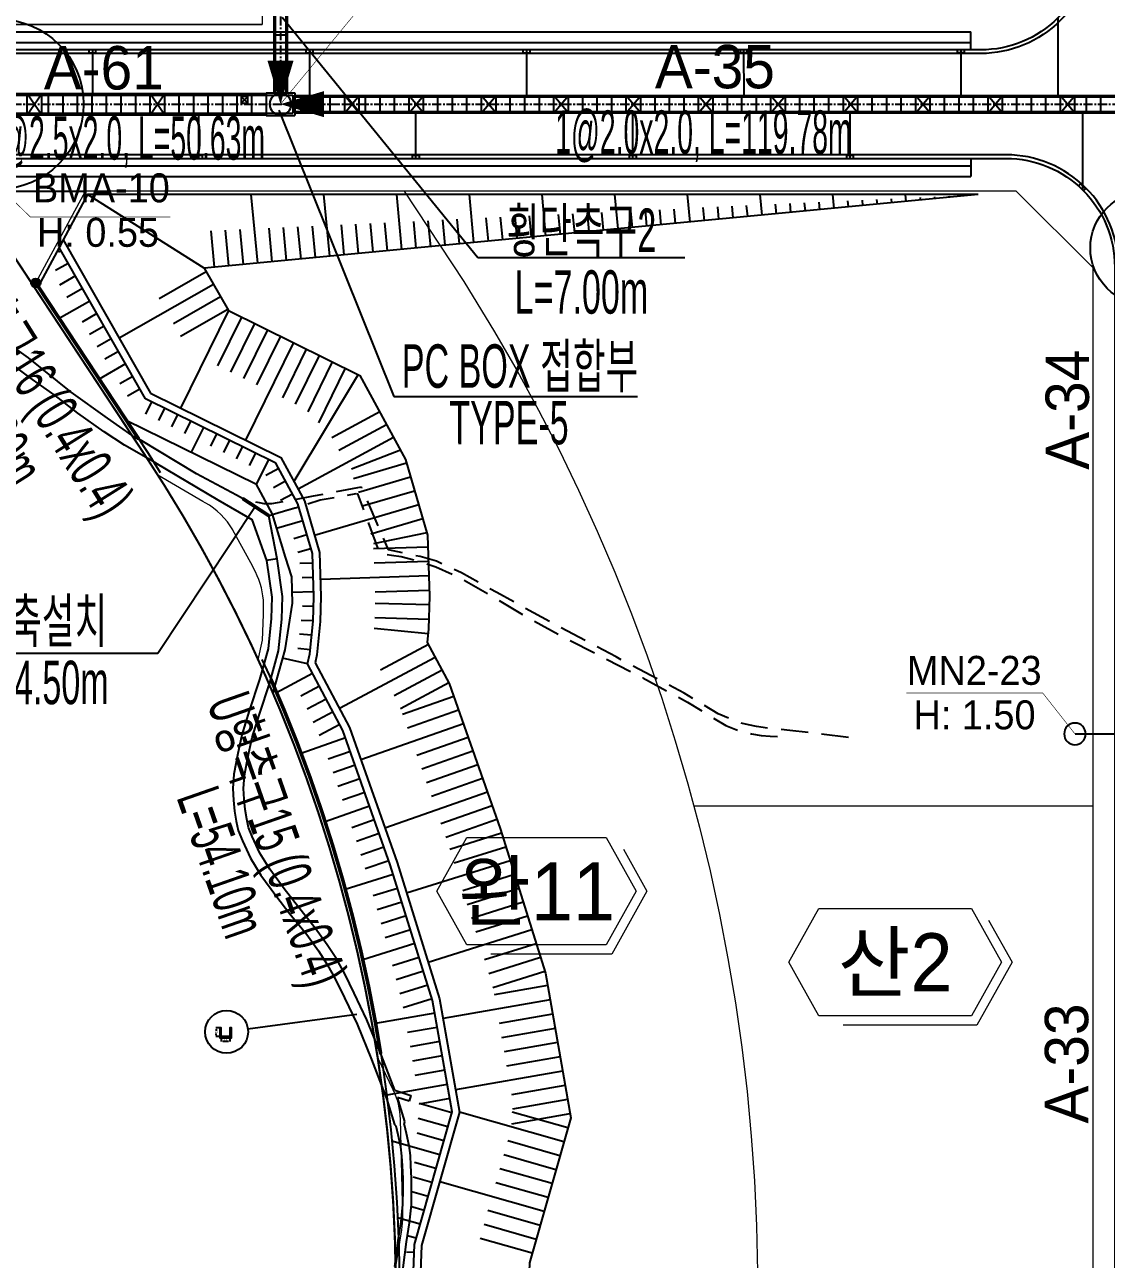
# Model space of a CAD drawing. Extents: x 230860 to 235519, y 342878 to 344985.
# Drawn here: x 232099.3 to 232248.7, y 343935.8 to 344106.3 of the extents above; entities that cross this region are included whole.
import ezdxf
from ezdxf.enums import TextEntityAlignment as Align

# ---------------------------------------------------------------- set-up
doc = ezdxf.new("R2010")
doc.units = 0
doc.header["$PDMODE"] = 35
for name, pattern in [('CENTER', [2, 1.25, -0.25, 0.25, -0.25]), ('HIDDEN', [9.525, 6.35, -3.175]), ('HIDDEN2', [0.1875, 0.125, -0.0625]), ('PHANTOM2', [1.25, 0.625, -0.125, 0.125, -0.125, 0.125, -0.125])]:
    doc.linetypes.add(name, pattern=pattern)
for name, color, linetype in [('##L형측구', 8, 'Continuous'), ('##보도', 3, 'Continuous'), ('##식수대', 104, 'Continuous'), ('##자전거', 11, 'Continuous'), ('#00_구역계_금회 변경(210413)', 1, 'Continuous'), ('AZ0803-콘크리트구조물', 7, 'Continuous'), ('BA001', 5, 'Continuous'), ('CE-SLOP-FILL', 9, 'Continuous'), ('MN info M1', 2, 'Continuous'), ('PCBOX', 150, 'Continuous'), ('PCBOX접합부 현장타설', 7, 'Continuous'), ('storm_2호 우수받이', 1, 'Continuous'), ('storm_arrow', 7, 'Continuous'), ('storm_MH', 2, 'Continuous'), ('storm_pipe text', 1, 'Continuous'), ('storm_U형측구', 130, 'Continuous'), ('storm_면벽', 7, 'Continuous'), ('storm_외부수로', 7, 'Continuous'), ('도로시종점', 1, 'Continuous'), ('맨홀(지구)', 2, 'Continuous'), ('맨홀지시선', 7, 'Continuous'), ('블록맨홀', 1, 'Continuous')]:
    doc.layers.add(name, color=color, linetype=linetype)
for name, color, linetype, lineweight in [('00_도로_계획선', 7, 'Continuous', 0), ('0_획지경계선', 8, 'Continuous', 5), ('storm_pipe', 160, 'Continuous', 30), ('블럭명', 7, 'Continuous', 0)]:
    doc.layers.add(name, color=color, linetype=linetype, lineweight=lineweight)
doc.styles.get("Standard").update_dxf_attribs({"font": 'Dotum.TTF'})
doc.styles.add('돋움체', font='DotumChe.TTF')
doc.styles.add('스타일1', font='H2HDRM.TTF')
doc.linetypes.add('XUC', pattern='A,0.4,-0.15,["U <",돋움체,S=0.1,R=0,X=-0.1,Y=-0.05],-0.05', length=0.6)
doc.dimstyles.new('치수1', dxfattribs={"dimtxt": 0.2, "dimasz": 0.2, "dimexe": 0.05, "dimexo": 0.01, "dimgap": 0.1, "dimtad": 1, "dimtih": 1, "dimtoh": 1, "dimdsep": 46, "dimtxsty": 'Standard', "dimcen": 0, "dimclrd": 3, "dimclre": 3, "dimadec": 0, "dimazin": 0, "dimtfac": 1, "dimtmove": 0, "dimatfit": 3, "dimfxl": 1, "dimarcsym": 0})

# ---------------------------------------------------------------- blocks, each defined once
blk = doc.blocks.new('*D7')
at = {"layer": 'Defpoints', "color": 0, "transparency": 16777216}
for p in [(232126.25, 343967.75), (232125.75, 343966.55), (232126.25, 343966.55)]:
    blk.add_point(p, dxfattribs=at)
at = {"layer": 'storm_외부수로', "color": 3, "lineweight": -2, "transparency": 16777216}
for p, q in [((232126.24, 343967.75), (232125.7, 343967.75)), ((232125.75, 343967.55), (232125.75, 343967.35)), ((232125.75, 343966.75), (232125.75, 343966.95)), ((232126.24, 343966.55), (232125.7, 343966.55))]:
    blk.add_line(p, q, dxfattribs=at)
at = {"layer": 'storm_외부수로', "color": 3, "transparency": 16777216}
for points in [[(232125.72, 343967.55), (232125.78, 343967.55), (232125.75, 343967.75)], [(232125.72, 343966.75), (232125.78, 343966.75), (232125.75, 343966.55)]]:
    blk.add_solid(points, dxfattribs=at)
at = {"layer": 'storm_외부수로', "color": 0, "transparency": 16777216, "insert": (232125.75, 343967.15), "char_height": 0.2, "attachment_point": 5}
blk.add_mtext('1.2', dxfattribs=at)
blk = doc.blocks.new('*D8')
at = {"layer": 'Defpoints', "color": 0, "transparency": 16777216}
for p in [(232126.45, 343966.35), (232127.65, 343966.35), (232127.65, 343965.9)]:
    blk.add_point(p, dxfattribs=at)
at = {"layer": 'storm_외부수로', "color": 3, "lineweight": -2, "transparency": 16777216}
for p, q in [((232126.45, 343966.34), (232126.45, 343965.85)), ((232126.65, 343965.9), (232127.45, 343965.9)), ((232127.65, 343966.34), (232127.65, 343965.85))]:
    blk.add_line(p, q, dxfattribs=at)
at = {"layer": 'storm_외부수로', "color": 3, "transparency": 16777216}
for points in [[(232126.65, 343965.93), (232126.65, 343965.87), (232126.45, 343965.9)], [(232127.45, 343965.93), (232127.45, 343965.87), (232127.65, 343965.9)]]:
    blk.add_solid(points, dxfattribs=at)
at = {"layer": 'storm_외부수로', "color": 0, "transparency": 16777216, "insert": (232127.05, 343966.1), "char_height": 0.2, "attachment_point": 5}
blk.add_mtext('1.2', dxfattribs=at)
blk = doc.blocks.new('1')
at = {"layer": 'storm_MH', "flags": 128}
blk.add_lwpolyline([(-0.75, 0, 1), (0.75, 0, 1)], format="xyb", close=True, dxfattribs=at)
blk = doc.blocks.new('A$C5C727840')
at = {"layer": '맨홀(지구)', "linetype": 'Continuous'}
blk.add_lwpolyline([(0, 0.9), (0, 0), (0.9, 0), (0.9, 0.9)], close=True, dxfattribs=at)
for points in [[(0.9, 0), (0, 0.9)], [(0, 0), (0.9, 0.9)]]:
    blk.add_lwpolyline(points, dxfattribs=at)

msp = doc.modelspace()

# ---------------------------------------------------------------- hatches: boundary and pattern name
at = {"layer": 'storm_U형측구', "linetype": 'XUC', "ltscale": 22}
h = msp.add_hatch(color=256, dxfattribs=at)
edge = h.paths.add_edge_path()
edge.add_arc((232100.826, 344070.634), 0.644, 0, 360)

# ---------------------------------------------------------------- linework, layer by layer
at = {"layer": '##L형측구'}
for points in [[(232147.092, 343622.897), (232237.911, 343622.897, 0.4142136), (232250.411, 343635.397), (232250.411, 344072.841, 0.4142136), (232234.911, 344088.341), (232067.598, 344088.341), (232036.911, 344134.898)], [(232246.911, 344117.841, -0.4142136), (232231.411, 344102.341), (232094.558, 344102.341, -0.2521595), (232069.092, 344116.056)]]:
    msp.add_lwpolyline(points, format="xyb", dxfattribs=at)
msp.add_lwpolyline([(232234.911, 344088.341), (232067.598, 344088.341), (232036.911, 344134.898)], dxfattribs=at)
at = {"layer": '##보도', "color": 8}
for points in [[(232249.911, 344268.345), (232249.911, 344237.845, -0.4142136), (232237.911, 344225.845), (232133.128, 344225.845), (232133.128, 344139.445), (232234.411, 344139.445, -0.4142136), (232246.411, 344127.445), (232246.411, 344117.841, -0.4142136), (232231.411, 344102.841), (232094.558, 344102.841)], [(232067.328, 344087.841), (232234.911, 344087.841, -0.4142136), (232249.911, 344072.841), (232249.911, 343635.397)]]:
    msp.add_lwpolyline(points, format="xyb", dxfattribs=at)
for points in [[(232230.03, 344102.841), (232230.03, 344105.341)], [(232230.018, 344087.841), (232230.018, 344085.341)], [(232067.899, 344083.341), (232107.67, 344083.341)]]:
    msp.add_lwpolyline(points, dxfattribs=at)
at = {"layer": '##식수대'}
for points in [[(232094.558, 344103.841), (232230.03, 344103.841)], [(232094.558, 344086.841), (232230.018, 344086.841)]]:
    msp.add_lwpolyline(points, dxfattribs=at)
at = {"layer": '##자전거'}
for points in [[(232094.558, 344105.341), (232230.03, 344105.341)], [(232094.558, 344085.341), (232230.018, 344085.341)]]:
    msp.add_lwpolyline(points, dxfattribs=at)
at = {"layer": '#00_구역계_금회 변경(210413)', "linetype": 'PHANTOM2', "ltscale": 20, "const_width": 0.3, "flags": 128}
msp.add_lwpolyline([(232023.898, 344289.364), (232030.531, 344289.026), (232043.601, 344288.138), (232080.14, 344285.346), (232097.92, 344284.293), (232117.754, 344282.993), (232125.614, 344282.399), (232137.55, 344281.631), (232157.734, 344280.228), (232177.728, 344278.951), (232198.023, 344277.905), (232218.42, 344278.857), (232233.264, 344282.106), (232245.282, 344286.376), (232249.795, 344288.107), (232254.246, 344289.994), (232258.628, 344292.034), (232262.937, 344294.225), (232267.168, 344296.565), (232271.314, 344299.05), (232275.372, 344301.678), (232279.336, 344304.445), (232283.201, 344307.347), (232286.964, 344310.383), (232290.618, 344313.547), (232294.161, 344316.836), (232297.587, 344320.246), (232313.67, 344336.818), (232316.517, 344339.652), (232319.461, 344342.385), (232322.497, 344345.015), (232325.623, 344347.537), (232328.835, 344349.95), (232332.128, 344352.249), (232335.499, 344354.434), (232338.943, 344356.5), (232342.458, 344358.445), (232346.037, 344360.267), (232349.678, 344361.964), (232353.376, 344363.533), (232357.125, 344364.974), (232360.922, 344366.284), (232364.763, 344367.461), (232368.642, 344368.504), (232372.554, 344369.412), (232376.496, 344370.184), (232380.463, 344370.818), (232384.449, 344371.315), (232452.997, 344378.651), (232454.948, 344378.828), (232456.904, 344378.941), (232458.862, 344378.99), (232460.821, 344378.975), (232462.779, 344378.896), (232464.733, 344378.753), (232466.681, 344378.546), (232468.621, 344378.276), (232470.552, 344377.943), (232479.652, 344375.902), (232481.041, 344375.59), (232483.596, 344374.968), (232486.45, 344374.273), (232495.009, 344372.461), (232499.081, 344371.599), (232538.644, 344362.748), (232557.298, 344357.07), (232563.106, 344355.345), (232564.403, 344354.983), (232565.712, 344354.665), (232567.03, 344354.392), (232568.357, 344354.162), (232569.691, 344353.978), (232571.031, 344353.839), (232572.374, 344353.745), (232573.72, 344353.696), (232575.067, 344353.693), (232576.413, 344353.734), (232577.757, 344353.822), (232579.097, 344353.954), (232580.432, 344354.131), (232598.835, 344356.893), (232598.835, 344356.893), (232615.69, 344360.429), (232622.221, 344361.986), (232625.865, 344362.855), (232625.865, 344362.855), (232628.057, 344363.164), (232630.257, 344363.409), (232632.463, 344363.589), (232634.674, 344363.704), (232636.887, 344363.755), (232727.023, 344364.533), (232729.387, 344364.517), (232731.749, 344364.427), (232751.97, 344362.95), (232759.941, 344362.231), (232763.82, 344361.752), (232765.63, 344361.529), (232770.755, 344360.805), (232775.792, 344360.018), (232783.656, 344358.526), (232791.466, 344356.778), (232799.216, 344354.778), (232806.896, 344352.526), (232814.499, 344350.026), (232822.017, 344347.28), (232829.441, 344344.291), (232836.764, 344341.061), (232843.979, 344337.596), (232889.108, 344314.57), (232889.481, 344309.391), (232881.341, 344266.254), (232877.499, 344246.611), (232874.945, 344232.517), (232874.271, 344218.268), (232875.134, 344209.776), (232882.429, 344185.035), (232895.612, 344149.82), (232922.066, 344102.477), (232926.514, 344094.161), (232980.514, 344014.161), (233008.876, 343976.936), (233012.741, 343966.88), (233016.145, 343887.735), (233019.822, 343868.381), (233044.8, 343774.592), (233048.514, 343693.67), (233049.441, 343688.235), (233067.194, 343632.173), (233067.437, 343629.126), (233063.809, 343533.354), (233064.439, 343522.175), (233066.65, 343513.19), (233069.773, 343505.386), (233076.074, 343497.513), (233086.501, 343489.662), (233097.943, 343482.445), (233107.682, 343477.119), (233111.504, 343458.117), (233108.754, 343456.627), (233108.754, 343456.627), (233101.78, 343447.36), (233096.55, 343445.52), (233091.07, 343439.83), (233084.14, 343428.36), (233080.25, 343421.92), (233079.96, 343405.11), (233076.11, 343391.99), (233061.15, 343374.45), (233058.66, 343365.76), (233054.631, 343358.506), (233052.7, 343355.03), (233049.51, 343341.3), (233049.77, 343339.48), (233030.245, 343335.193), (232974.33, 343277.97), (232971.95, 343277.48), (232966.13, 343276.28), (232965.81, 343276.07), (232937.137, 343257.61), (232818.11, 343134.97), (232811.86, 343128.78), (232723.615, 343039.09), (232720.48, 343029.84), (232714.93, 343028.2), (232708.85, 343027.68), (232702.89, 343025.34), (232684.48, 343022.24), (232675.86, 343014.96), (232656.64, 343016.47), (232650.39, 343016.96), (232638.289, 343018.529), (232634.217, 343019.058), (232632.486, 343019.083), (232506.755, 343150.979), (232371.045, 343280.518), (232230.117, 343412.802), (232224.857, 343417.715), (232195.632, 343445.009), (232179.037, 343460.762), (232168.555, 343473.181), (232153.897, 343495.289), (232142.471, 343517.128), (232140.188, 343522.455), (232136.055, 343538.551), (232135.467, 343554.863), (232135.387, 343561.34), (232135.248, 343572.67), (232136.365, 343598.107), (232151.049, 343812.635), (232150.562, 343932.138), (232150.55, 343933.659), (232150.434, 343938.657), (232150.199, 343943.652), (232149.845, 343948.639), (232149.373, 343953.617), (232148.782, 343958.582), (232148.073, 343963.531), (232147.246, 343968.462), (232146.302, 343973.373), (232145.242, 343978.259), (232144.066, 343983.118), (232142.774, 343987.949), (232141.367, 343992.747), (232139.847, 343997.51), (232138.214, 344002.236), (232136.469, 344006.921), (232134.612, 344011.564), (232132.646, 344016.161), (232130.571, 344020.71), (232128.388, 344025.208), (232126.099, 344029.654), (232123.704, 344034.043), (232121.206, 344038.374), (232118.605, 344042.644), (232115.903, 344046.851), (232091.852, 344083.341), (232067.899, 344083.341), (232034.824, 344133.522), (232018.39, 344158.455), (232018.044, 344158.981), (232015.314, 344163.17), (232012.618, 344167.381), (232009.957, 344171.614), (232007.331, 344175.868), (232004.739, 344180.144), (232002.183, 344184.442), (231999.662, 344188.759), (231997.177, 344193.098), (231994.727, 344197.457), (231992.313, 344201.835), (231989.935, 344206.234), (231988.663, 344208.633), (231980.325, 344221.579), (231979.44, 344223.353), (231977.24, 344227.856), (231975.075, 344232.377), (231972.948, 344236.916), (231970.858, 344241.471), (231968.806, 344246.044), (231966.791, 344250.634), (231964.813, 344255.24), (231962.874, 344259.861), (231960.973, 344264.499), (231959.109, 344269.152), (231957.284, 344273.821), (231955.497, 344278.503), (231955.072, 344279.647), (231953.749, 344283.201), (231952.039, 344287.912), (231951.662, 344288.978), (231952.635, 344288.989), (231960.846, 344288.871), (231961.863, 344288.878), (231968.729, 344288.926), (231974.518, 344289.119), (231985.163, 344289.397), (231990.881, 344289.479), (232002.63, 344289.477), (232002.63, 344289.477), (232010.957, 344289.395), (232021.545, 344289.37)], close=True, dxfattribs=at)
at = {"color": 5, "linetype": 'HIDDEN', "ltscale": 0.2}
msp.add_lwpolyline([(232132.128, 344146.445, 0.2, 0.2, 0), (232132.128, 344106.341, 0, 0, 0)], format="xyseb", dxfattribs=at)
at = {"color": 5, "linetype": 'HIDDEN', "ltscale": 0.2, "const_width": 0.2}
msp.add_lwpolyline([(232073.832, 344139.326), (232086.923, 344139.306), (232086.923, 344106.341), (232132.128, 344106.341)], dxfattribs=at)
at = {"layer": '00_도로_계획선', "linetype": 'Continuous'}
for points in [[(232100.557, 344070.134), (232107.669, 344083.341)], [(232236.305, 344083.341), (232107.67, 344083.341)], [(232151.736, 344083.341), (232159.979, 344070.835), (232164.219, 344063.874), (232167.312, 344058.512), (232170.278, 344053.076), (232173.113, 344047.57), (232175.814, 344042.004), (232178.384, 344036.37), (232180.817, 344030.681), (232183.116, 344024.934), (232185.278, 344019.129), (232187.3, 344013.278), (232189.18, 344007.385), (232190.922, 344001.445), (232192.523, 343995.46), (232193.979, 343989.442), (232195.291, 343983.394), (232196.459, 343977.318), (232197.483, 343971.213), (232198.361, 343965.083), (232199.093, 343958.933), (232199.678, 343952.77), (232200.116, 343946.598), (232200.407, 343940.412), (232200.555, 343934.038)], [(232236.305, 344083.341), (232246.911, 344072.734)], [(232246.911, 343634.882), (232246.911, 344072.734)], [(232117.668, 344044.103), (232115.903, 344046.851), (232100.557, 344070.134)], [(232148.073, 343963.531), (232147.246, 343968.462), (232146.302, 343973.373), (232145.242, 343978.259), (232144.066, 343983.118), (232142.774, 343987.949), (232141.367, 343992.747), (232139.847, 343997.51), (232138.214, 344002.236), (232136.469, 344006.921), (232134.612, 344011.564), (232132.646, 344016.161), (232131.539, 344018.588)]]:
    msp.add_lwpolyline(points, dxfattribs=at)
for points in [[(232131.539, 344018.588), (232132.137, 344021.303), (232132.298, 344024.826), (232132.284, 344026.246, 0.1167556), (232131.175, 344030.718), (232130.517, 344031.996), (232128.065, 344036.49), (232128.046, 344036.522, 0.1362981), (232124.229, 344040.273), (232123.919, 344040.445), (232117.668, 344044.103)], [(232148.073, 343963.531), (232150.16, 343959.224, -0.1071953), (232151.157, 343955.104), (232151.478, 343941.692, -0.0462886), (232151.352, 343939.848), (232150.518, 343934.722)]]:
    msp.add_lwpolyline(points, format="xyb", dxfattribs=at)
at = {"layer": '0_획지경계선'}
msp.add_lwpolyline([(232246.911, 343998.341), (232191.752, 343998.341)], dxfattribs=at)
at = {"layer": 'AZ0803-콘크리트구조물'}
for points in [[(232132.698, 344032.307, 40.505), (232133.44, 344027.245, 40.315), (232133.354, 344024.301, 40.291), (232132.917, 344020.113, 40.806), (232131.733, 344015.841, 40.885), (232130.317, 344011.537, 40.972), (232129.305, 344008.226, 40.972), (232128.67, 344005.4, 40.98), (232128.168, 344002.772, 41.003), (232128.036, 344000.804, 41.003), (232128.114, 343999.2, 41.003), (232128.294, 343997.686, 41.011), (232128.507, 343996.309, 41.051), (232128.774, 343994.993, 41.051), (232129.374, 343993.557, 41.138), (232130.477, 343991.169, 41.249), (232131.926, 343988.815, 41.28), (232133.976, 343986.031, 41.502), (232135.936, 343983.482, 41.407), (232138.266, 343980.619, 41.43), (232139.87, 343978.387, 41.454), (232141.076, 343976.507, 41.43), (232142.193, 343974.51, 41.462), (232143.462, 343971.869, 41.604), (232145.225, 343968.233, 41.557), (232147.192, 343963.368, 41.699), (232149.278, 343957.965, 41.889), (232150.404, 343954.375, 41.802)], [(232150.419, 343959.116, 41.866), (232148.567, 343963.912, 41.699), (232146.578, 343968.834, 41.557), (232144.794, 343972.512, 41.604), (232143.506, 343975.191, 41.462), (232142.346, 343977.268, 41.43), (232141.093, 343979.218, 41.454), (232139.441, 343981.518, 41.43), (232137.096, 343984.4, 41.407), (232135.158, 343986.921, 41.502), (232133.154, 343989.643, 41.28), (232131.783, 343991.87, 41.249), (232130.728, 343994.153, 41.138), (232130.195, 343995.429, 41.051), (232129.963, 343996.57, 41.051), (232129.76, 343997.886, 41.011), (232129.589, 343999.323, 41.003), (232129.518, 344000.791, 41.003), (232129.638, 344002.583, 41.003), (232130.118, 344005.099, 40.98), (232130.736, 344007.847, 40.972), (232131.727, 344011.089, 40.972), (232133.149, 344015.413, 40.885), (232134.375, 344019.837, 40.806), (232134.831, 344024.203, 40.291), (232134.922, 344027.331, 40.315), (232134.162, 344032.521, 40.505), (232132.698, 344032.307, 40.505)], [(232150.419, 343959.116, 41.833), (232152.646, 343958.394, 41.945), (232152.387, 343957.595, 41.945)], [(232151.815, 343954.818, 41.802), (232150.781, 343958.116, 41.881)], [(232152.387, 343957.595, 41.945), (232150.781, 343958.116, 41.864)], [(232151.719, 343954.389, 41.707), (232151.815, 343954.818, 41.802)], [(232150.627, 343954.146, 41.707), (232150.404, 343954.375, 41.802)], [(232150.415, 343934.785, 41.81), (232150.897, 343938.341, 41.858), (232151.319, 343940.951, 41.881), (232151.555, 343943.347, 41.921), (232151.564, 343945.472, 41.921), (232151.556, 343946.948, 41.905), (232151.495, 343948.689, 41.929), (232151.41, 343949.998, 41.929), (232151.279, 343951.287, 41.881), (232150.893, 343952.952, 41.778), (232150.627, 343954.146, 41.707)], [(232151.719, 343954.389, 41.707), (232151.983, 343953.2, 41.778), (232152.385, 343951.471, 41.881), (232152.525, 343950.091, 41.929), (232152.612, 343948.745, 41.929), (232152.674, 343946.971, 41.905), (232152.682, 343945.473, 41.921), (232152.674, 343943.29, 41.921), (232152.429, 343940.807, 41.881), (232152.004, 343938.177, 41.858), (232151.52, 343934.608, 41.81)]]:
    msp.add_polyline3d(points, dxfattribs=at)
at = {"layer": 'BA001', "linetype": 'HIDDEN', "ltscale": 30}
for p, q in [((232129.393, 344040.869, 38.93), (232128.567, 344041.314, 38.907)), ((232145.101, 344041.559), (232145.264, 344041.509))]:
    msp.add_line(p, q, dxfattribs=at)
at = {"layer": 'BA001'}
msp.add_line((232134.162, 344032.521, 39.57), (232133.011, 344038.491, 39.349), dxfattribs=at)
at = {"layer": 'BA001', "linetype": 'HIDDEN2', "ltscale": 30, "flags": 128}
for points in [[(232213.121, 344007.855), (232205.006, 344008.828), (232202.069, 344009.114), (232200.381, 344009.384), (232199.281, 344009.584), (232198.049, 344009.889), (232195.116, 344011.139), (232190.43, 344013.951), (232180.995, 344018.985), (232172.743, 344023.338), (232164.539, 344027.874), (232159.639, 344030.581), (232156.162, 344032.186), (232153.916, 344032.846), (232152.578, 344033.107), (232149.534, 344033.778), (232145.815, 344042.426), (232145.254, 344042.352), (232139.144, 344041.177), (232133.375, 344040.111), (232132.362, 344040.107), (232131.714, 344040.249), (232130.85, 344040.441), (232129.393, 344040.869)], [(232133.011, 344038.491), (232133.493, 344038.639), (232140.099, 344040.667), (232145.101, 344041.559), (232145.264, 344041.509), (232148.314, 344033.325), (232149.006, 344033.154), (232149.971, 344033.034), (232151.301, 344032.857), (232153.518, 344032.271), (232156.09, 344031.408), (232159.051, 344030.122), (232163.508, 344027.577), (232168.731, 344024.438), (232173.704, 344021.734), (232179.243, 344018.885), (232184.709, 344016.099), (232190.847, 344012.738), (232196.145, 344009.498), (232198.424, 344008.632), (232199.702, 344008.372), (232201.027, 344008.13), (232202.298, 344008.02), (232203.387, 344007.997)]]:
    msp.add_lwpolyline(points, dxfattribs=at)
at = {"layer": 'BA001'}
for points in [[(232051.904, 344107.608, 36.978), (232053.866, 344099.834, 37.13), (232055.331, 344094.255, 37.138), (232056.085, 344091.176, 37.273), (232057.093, 344088.773, 37.328), (232059.157, 344083.819, 37.771), (232061.102, 344080.644, 37.779), (232062.699, 344078.624, 37.771), (232064.102, 344077.175, 37.787), (232065.732, 344076.232, 37.866), (232074.385, 344073.193, 38.024), (232078.791, 344071.418, 38.024), (232084.813, 344068.8, 38.143), (232090.93, 344065.958, 38.206), (232094.824, 344063.794, 38.309), (232099.773, 344060.289, 38.523), (232105.638, 344055.537, 38.578), (232110.69, 344051.976, 38.578), (232114.107, 344049.582, 38.633), (232115.216, 344048.962, 38.684)], [(232117.354, 344045.783, 38.692), (232113.069, 344048.218, 38.681), (232110.257, 344050.089, 38.515), (232106.647, 344052.646, 38.499), (232103.477, 344055.089, 38.491), (232100.347, 344057.296, 38.467), (232097.32, 344059.559, 38.459)], [(232128.567, 344041.314, 38.907), (232123.042, 344044.288, 38.756), (232115.216, 344048.962, 38.684)], [(232117.354, 344045.783, 38.692), (232125.974, 344040.687, 38.89), (232130.668, 344037.982, 39.08), (232132.698, 344032.307, 39.57)]]:
    msp.add_polyline3d(points, dxfattribs=at)
at = {"layer": 'CE-SLOP-FILL', "color": 8}
for p, q in [((232131.492, 344073.38), (232130.593, 344082.841)), ((232141.447, 344074.326), (232140.638, 344082.841)), ((232151.402, 344075.272), (232150.683, 344082.841)), ((232161.357, 344076.218), (232160.728, 344082.841)), ((232171.313, 344077.164), (232170.773, 344082.841)), ((232181.268, 344078.11), (232180.818, 344082.841)), ((232191.223, 344079.056), (232190.863, 344082.841)), ((232201.178, 344080.002), (232200.908, 344082.841)), ((232211.133, 344080.948), (232210.953, 344082.841)), ((232221.088, 344081.894), (232220.998, 344082.841)), ((232225.07, 344082.273), (232225.043, 344082.557)), ((232227.061, 344082.462), (232227.043, 344082.651)), ((232229.052, 344082.651), (232229.043, 344082.746)), ((232189.232, 344078.867), (232189.043, 344080.854)), ((232193.214, 344079.245), (232193.043, 344081.043)), ((232195.205, 344079.435), (232195.043, 344081.138)), ((232197.196, 344079.624), (232197.043, 344081.232)), ((232199.187, 344079.813), (232199.043, 344081.327)), ((232203.169, 344080.191), (232203.043, 344081.516)), ((232205.16, 344080.381), (232205.043, 344081.611)), ((232207.151, 344080.57), (232207.043, 344081.705)), ((232209.142, 344080.759), (232209.043, 344081.8)), ((232213.124, 344081.138), (232213.043, 344081.989)), ((232215.115, 344081.327), (232215.043, 344082.084)), ((232217.106, 344081.516), (232217.043, 344082.178)), ((232219.097, 344081.705), (232219.043, 344082.273)), ((232223.079, 344082.084), (232223.043, 344082.462)), ((232153.393, 344075.461), (232153.043, 344079.151)), ((232155.384, 344075.65), (232155.043, 344079.245)), ((232157.375, 344075.839), (232157.043, 344079.34)), ((232159.366, 344076.029), (232159.043, 344079.435)), ((232163.348, 344076.407), (232163.043, 344079.624)), ((232165.339, 344076.596), (232165.043, 344079.718)), ((232167.33, 344076.786), (232167.043, 344079.813)), ((232169.322, 344076.975), (232169.043, 344079.908)), ((232173.304, 344077.353), (232173.043, 344080.097)), ((232175.295, 344077.542), (232175.043, 344080.191)), ((232177.286, 344077.732), (232177.043, 344080.286)), ((232179.277, 344077.921), (232179.043, 344080.381)), ((232183.259, 344078.299), (232183.043, 344080.57)), ((232185.25, 344078.489), (232185.043, 344080.665)), ((232187.241, 344078.678), (232187.043, 344080.759)), ((232125.519, 344072.812), (232125.042, 344077.826)), ((232127.51, 344073.001), (232127.042, 344077.921)), ((232129.501, 344073.19), (232129.042, 344078.015)), ((232133.483, 344073.569), (232133.042, 344078.205)), ((232135.474, 344073.758), (232135.042, 344078.299)), ((232137.465, 344073.947), (232137.042, 344078.394)), ((232139.456, 344074.136), (232139.042, 344078.489)), ((232143.438, 344074.515), (232143.043, 344078.678)), ((232145.429, 344074.704), (232145.043, 344078.772)), ((232147.42, 344074.893), (232147.043, 344078.867)), ((232149.411, 344075.083), (232149.043, 344078.962)), ((232104.313, 344075.089), (232103.938, 344074.876)), ((232105.302, 344073.351), (232103.539, 344072.348)), ((232106.291, 344071.613), (232104.07, 344070.348)), ((232124.38, 344072.18), (232117.862, 344068.469)), ((232107.281, 344069.875), (232105.116, 344068.643)), ((232125.369, 344070.442), (232112.334, 344063.021)), ((232108.27, 344068.137), (232104.054, 344065.737)), ((232126.359, 344068.704), (232119.841, 344064.993)), ((232109.26, 344066.399), (232107.208, 344065.231)), ((232127.432, 344066.818), (232120.804, 344053.362)), ((232127.348, 344066.966), (232120.83, 344063.255)), ((232129.226, 344065.934), (232125.912, 344059.206)), ((232110.249, 344064.661), (232108.255, 344063.525)), ((232131.021, 344065.05), (232127.706, 344058.322)), ((232132.815, 344064.167), (232129.5, 344057.439)), ((232111.239, 344062.923), (232109.301, 344061.82)), ((232136.403, 344062.399), (232129.774, 344048.943)), ((232134.609, 344063.283), (232131.295, 344056.555)), ((232112.228, 344061.185), (232110.347, 344060.114)), ((232138.197, 344061.515), (232134.883, 344054.787)), ((232139.991, 344060.631), (232136.677, 344053.903)), ((232113.218, 344059.447), (232109.569, 344057.369)), ((232141.785, 344059.748), (232138.39, 344052.854)), ((232143.579, 344058.864), (232139.87, 344051.334)), ((232114.207, 344057.709), (232112.44, 344056.702)), ((232145.374, 344057.98), (232136.469, 344043.236, 40)), ((232115.197, 344055.97), (232113.486, 344054.996)), ((232116.805, 344054.217), (232115.965, 344052.513)), ((232118.599, 344053.333), (232117.759, 344051.629)), ((232120.393, 344052.45), (232119.553, 344050.745)), ((232148.339, 344052.818), (232141.744, 344049.247)), ((232122.187, 344051.566), (232121.348, 344049.861)), ((232123.981, 344050.682), (232122.302, 344047.273)), ((232149.291, 344051.059), (232142.696, 344047.489)), ((232125.775, 344049.798), (232124.936, 344048.094)), ((232127.57, 344048.914), (232126.73, 344047.21)), ((232150.243, 344049.3), (232137.052, 344042.16)), ((232129.364, 344048.031), (232128.524, 344046.326)), ((232131.158, 344047.147), (232130.318, 344045.442)), ((232151.195, 344047.541), (232144.422, 344044.92)), ((232132.952, 344046.263), (232131.247, 344042.801)), ((232152.041, 344045.738), (232144.736, 344043.598)), ((232134.379, 344044.998), (232132.602, 344044.036)), ((232152.603, 344043.819), (232145.406, 344041.71)), ((232135.331, 344043.239), (232133.66, 344042.334)), ((232153.166, 344041.9), (232145.968, 344039.791)), ((232136.283, 344041.48), (232134.612, 344040.575)), ((232153.728, 344039.98), (232139.333, 344035.763)), ((232137.143, 344039.683), (232135.32, 344039.149)), ((232137.705, 344037.764), (232134.078, 344036.701)), ((232154.29, 344038.061), (232147.093, 344035.952)), ((232138.267, 344035.844), (232136.463, 344035.316)), ((232154.852, 344036.142), (232147.49, 344034.606)), ((232138.829, 344033.925), (232137.035, 344033.399)), ((232155.007, 344034.157), (232147.478, 344033.908)), ((232139.071, 344031.954), (232137.322, 344031.896)), ((232155.073, 344032.158), (232147.578, 344031.91)), ((232139.138, 344029.955), (232137.643, 344029.906)), ((232155.14, 344030.159), (232140.148, 344029.663)), ((232155.206, 344028.16), (232147.71, 344027.912)), ((232139.204, 344027.956), (232136.195, 344027.857)), ((232155.197, 344026.161), (232147.7, 344026.379)), ((232139.184, 344025.957), (232137.678, 344026.001)), ((232139.126, 344023.958), (232137.496, 344024.006)), ((232155.029, 344022.166), (232147.567, 344022.927)), ((232155.138, 344024.162), (232147.642, 344024.38)), ((232138.925, 344021.968), (232137.262, 344022.138)), ((232138.722, 344019.979), (232137.008, 344020.154)), ((232155.067, 344020.679), (232148.452, 344017.145)), ((232138.348, 344018.017), (232134.907, 344018.799)), ((232156.009, 344018.915), (232142.779, 344011.846)), ((232139.057, 344016.69), (232134.097, 344014.04)), ((232156.952, 344017.151), (232150.336, 344013.617)), ((232140, 344014.926), (232137.443, 344013.56)), ((232157.894, 344015.387), (232151.208, 344011.815)), ((232140.942, 344013.162), (232138.293, 344011.747)), ((232158.571, 344013.506), (232151.495, 344011.021)), ((232141.884, 344011.398), (232139.138, 344009.931)), ((232159.234, 344011.619), (232152.158, 344009.134)), ((232142.827, 344009.634), (232139.977, 344008.112)), ((232159.897, 344009.732), (232145.745, 344004.761)), ((232143.616, 344007.803), (232137.477, 344005.647)), ((232160.56, 344007.845), (232153.484, 344005.36)), ((232144.279, 344005.916), (232141.227, 344004.844)), ((232161.223, 344005.958), (232154.147, 344003.473)), ((232144.942, 344004.029), (232141.902, 344002.961)), ((232161.885, 344004.072), (232154.809, 344001.586)), ((232145.605, 344002.142), (232142.56, 344001.073)), ((232162.548, 344002.185), (232155.472, 343999.699)), ((232146.268, 344000.255), (232143.218, 343999.184)), ((232163.211, 344000.298), (232149.059, 343995.326)), ((232146.93, 343998.368), (232140.787, 343996.21)), ((232163.874, 343998.411), (232156.798, 343995.925)), ((232147.593, 343996.481), (232144.494, 343995.393)), ((232164.537, 343996.524), (232157.461, 343994.038)), ((232148.256, 343994.594), (232145.124, 343993.494)), ((232165.177, 343994.629), (232158.019, 343992.389)), ((232148.919, 343992.707), (232145.737, 343991.59)), ((232165.774, 343992.72), (232158.616, 343990.48)), ((232149.582, 343990.82), (232146.35, 343989.685)), ((232166.371, 343990.812), (232152.056, 343986.332)), ((232150.199, 343988.918), (232143.586, 343986.849)), ((232166.969, 343988.903), (232159.811, 343986.663)), ((232150.796, 343987.009), (232147.449, 343985.962)), ((232167.566, 343986.994), (232160.408, 343984.754)), ((232151.393, 343985.101), (232148.004, 343984.04)), ((232168.163, 343985.085), (232161.005, 343982.846)), ((232151.991, 343983.192), (232148.538, 343982.112)), ((232168.76, 343983.177), (232161.603, 343980.937)), ((232152.588, 343981.283), (232149.072, 343980.183)), ((232169.358, 343981.268), (232155.042, 343976.788)), ((232153.185, 343979.375), (232145.999, 343977.126)), ((232169.955, 343979.359), (232162.797, 343977.119)), ((232153.782, 343977.466), (232150.104, 343976.315)), ((232170.552, 343977.451), (232163.395, 343975.211)), ((232154.38, 343975.557), (232150.612, 343974.378)), ((232171.15, 343975.542), (232163.947, 343973.288)), ((232154.977, 343973.648), (232151.101, 343972.435)), ((232171.526, 343973.579), (232164.139, 343972.286)), ((232155.574, 343971.74), (232151.589, 343970.493)), ((232171.871, 343971.609), (232157.096, 343969.022)), ((232155.949, 343969.777), (232147.773, 343968.345)), ((232172.216, 343969.639), (232164.829, 343968.346)), ((232156.294, 343967.807), (232152.199, 343967.09)), ((232172.561, 343967.669), (232165.174, 343966.376)), ((232156.639, 343965.837), (232152.536, 343965.118)), ((232172.906, 343965.699), (232165.519, 343964.406)), ((232156.984, 343963.867), (232152.86, 343963.145)), ((232173.251, 343963.729), (232165.863, 343962.436)), ((232157.329, 343961.897), (232153.175, 343961.169)), ((232173.596, 343961.759), (232158.821, 343959.172)), ((232157.674, 343959.927), (232149.3, 343958.46)), ((232173.941, 343959.789), (232166.553, 343958.496)), ((232158.018, 343957.957), (232153.778, 343957.214)), ((232158.29, 343955.99), (232153.79, 343957.267)), ((232174.286, 343957.819), (232166.69, 343956.489)), ((232157.744, 343954.066), (232153.645, 343955.229)), ((232173.786, 343951.988), (232159.355, 343956.082)), ((232174.631, 343955.849), (232166.559, 343954.436)), ((232174.332, 343953.912), (232166.655, 343956.09)), ((232157.198, 343952.142), (232153.5, 343953.191)), ((232156.652, 343950.218), (232150.019, 343952.1)), ((232173.24, 343950.064), (232166.025, 343952.111)), ((232172.694, 343948.14), (232165.479, 343950.187)), ((232156.106, 343948.294), (232153.164, 343949.129)), ((232172.148, 343946.216), (232164.933, 343948.263)), ((232155.56, 343946.37), (232152.982, 343947.102)), ((232171.057, 343942.368), (232156.626, 343946.462)), ((232171.602, 343944.292), (232164.387, 343946.339)), ((232155.015, 343944.446), (232152.784, 343945.079)), ((232154.469, 343942.522), (232152.586, 343943.056)), ((232153.923, 343940.598), (232150.802, 343941.483)), ((232170.511, 343940.444), (232163.295, 343942.491)), ((232169.965, 343938.52), (232162.75, 343940.567)), ((232153.377, 343938.674), (232152.139, 343939.025)), ((232169.419, 343936.596), (232162.204, 343938.643)), ((232153.094, 343936.708), (232152.036, 343936.749))]:
    msp.add_line(p, q, dxfattribs=at)
for points in [[(232231.043, 344082.841), (232107.968, 344082.841), (232104.605, 344076.596), (232116.674, 344055.396)], [(232124.097, 344072.677), (232107.968, 344082.841)], [(232231.043, 344082.841), (232124.097, 344072.677), (232127.432, 344066.818)], [(232104.605, 344076.596), (232104.046, 344075.558)], [(232104.046, 344075.558), (232101.139, 344070.16), (232116.322, 344047.124), (232118.024, 344044.474)], [(232115.957, 344054.635), (232104.046, 344075.558)], [(232127.432, 344066.818), (232145.607, 344057.865), (232151.887, 344046.262), (232154.953, 344035.798), (232155.232, 344027.371), (232155.101, 344022.876), (232154.907, 344020.977)], [(232138.348, 344018.017), (232138.664, 344019.408), (232139.125, 344023.922), (232139.224, 344027.34), (232139.029, 344033.245), (232137.009, 344040.137), (232133.963, 344045.765), (232115.957, 344054.635)], [(232154.907, 344020.977), (232157.943, 344015.296), (232164.967, 343995.299), (232171.225, 343975.302), (232174.726, 343955.303), (232169.052, 343935.301), (232168.282, 343915.3), (232164.486, 343895.299), (232170.992, 343875.302), (232171.619, 343855.312), (232244.728, 343838.566)], [(232132.063, 344018.644), (232133.103, 344016.363), (232135.074, 344011.755), (232136.935, 344007.101), (232138.685, 344002.405), (232140.322, 343997.668), (232141.845, 343992.893), (232143.255, 343988.084), (232144.551, 343983.241), (232145.729, 343978.371), (232146.792, 343973.473), (232147.738, 343968.551), (232148.567, 343963.608), (232149.278, 343958.647), (232149.87, 343953.67), (232150.343, 343948.68), (232150.698, 343943.681), (232150.934, 343938.675), (232151.05, 343933.667), (232151.062, 343932.141), (232151.149, 343910.835)], [(232151.149, 343910.835), (232152.34, 343917.11), (232153.137, 343937.827), (232158.335, 343956.149), (232155.644, 343971.517), (232149.78, 343990.257), (232143.253, 344008.837), (232138.348, 344018.017)], [(232139.406, 344018.159), (232144.171, 344009.24), (232150.729, 343990.572), (232156.618, 343971.753), (232159.359, 343956.096), (232154.132, 343937.67), (232153.336, 343916.997), (232151.17, 343905.585), (232151.244, 343887.516), (232156.067, 343872.694), (232156.989, 343843.274), (232177.544, 343838.566), (232244.728, 343838.566)]]:
    msp.add_lwpolyline(points, dxfattribs=at)
at = {"layer": 'CE-SLOP-FILL', "color": 8, "elevation": 40}
for points in [[(232116.674, 344055.396), (232134.691, 344046.521), (232137.939, 344040.52), (232140.024, 344033.404), (232140.225, 344027.342), (232140.123, 344023.857), (232139.653, 344019.246), (232139.406, 344018.159)], [(232113.301, 344051.707), (232131.198, 344042.891), (232133.476, 344038.682), (232135.271, 344032.775), (232136.145, 344030.056), (232136.227, 344026.404), (232135.234, 344019.944), (232133.55, 344014.047)]]:
    msp.add_lwpolyline(points, dxfattribs=at)
at = {"layer": 'PCBOX'}
for p, q in [((232133.718, 344137.627, -36.514), (232133.718, 344096.891, -36.514)), ((232133.878, 344137.595, -36.514), (232133.878, 344096.591, -36.514)), ((232135.378, 344137.295, -36.514), (232135.378, 344096.591, -36.514)), ((232135.538, 344137.263, -36.514), (232135.538, 344096.891, -36.514)), ((232133.718, 344104.915, -36.514), (232135.538, 344104.915, -36.514)), ((232133.718, 344102.909, -36.514), (232135.538, 344102.909, -36.514)), ((232133.718, 344100.903, -36.514), (232135.538, 344100.903, -36.514)), ((232133.718, 344098.897, -36.514), (232135.538, 344098.897, -36.514)), ((232087.586, 344096.811, -36.514), (232132.628, 344096.811, -36.514)), ((232087.586, 344096.591, -36.514), (232132.628, 344096.591, -36.514)), ((232099.622, 344093.871, -36.514), (232099.622, 344096.811, -36.514)), ((232099.622, 344096.811, -36.514), (232101.628, 344096.811, -36.514)), ((232099.622, 344093.871, -36.514), (232101.628, 344096.811, -36.514)), ((232099.622, 344096.811, -36.514), (232101.628, 344093.871, -36.514)), ((232101.628, 344093.871, -36.514), (232101.628, 344096.811, -36.514)), ((232102.58, 344093.871, -36.514), (232102.58, 344096.811, -36.514)), ((232104.586, 344093.871, -36.514), (232104.586, 344096.811, -36.514)), ((232106.592, 344093.871, -36.514), (232106.592, 344096.811, -36.514)), ((232108.598, 344093.871, -36.514), (232108.598, 344096.811, -36.514)), ((232110.604, 344093.871, -36.514), (232110.604, 344096.811, -36.514)), ((232112.61, 344093.871, -36.514), (232112.61, 344096.811, -36.514)), ((232114.616, 344093.871, -36.514), (232114.616, 344096.811, -36.514)), ((232116.622, 344093.871, -36.514), (232116.622, 344096.811, -36.514)), ((232116.622, 344096.811, -36.514), (232118.628, 344096.811, -36.514)), ((232116.622, 344093.871, -36.514), (232118.628, 344096.811, -36.514)), ((232116.622, 344096.811, -36.514), (232118.628, 344093.871, -36.514)), ((232118.628, 344093.871, -36.514), (232118.628, 344096.811, -36.514)), ((232120.634, 344093.871, -36.514), (232120.634, 344096.811, -36.514)), ((232122.64, 344093.871, -36.514), (232122.64, 344096.811, -36.514)), ((232124.646, 344093.871, -36.514), (232124.646, 344096.811, -36.514)), ((232126.652, 344093.871, -36.514), (232126.652, 344096.811, -36.514)), ((232128.658, 344093.871, -36.514), (232128.658, 344096.811, -36.514)), ((232130.664, 344093.871, -36.514), (232130.664, 344096.811, -36.514)), ((232132.628, 344096.891, -36.514), (232136.628, 344096.891, -36.514)), ((232132.628, 344096.891, -36.514), (232132.628, 344093.791, -36.514)), ((232132.628, 344096.591, -36.514), (232136.328, 344096.591, -36.514)), ((232133.718, 344096.891, -36.514), (232135.538, 344096.891, -36.514)), ((232136.328, 344096.591, -36.514), (232136.328, 344094.091, -36.514)), ((232136.328, 344096.341, -36.514), (232254.411, 344096.341, -36.514)), ((232136.628, 344096.891, -36.514), (232136.628, 344093.791, -36.514)), ((232136.628, 344096.521, -36.514), (232254.411, 344096.521, -36.514)), ((232137.497, 344094.161, -36.514), (232137.497, 344096.521, -36.514)), ((232139.503, 344094.161, -36.514), (232139.503, 344096.521, -36.514)), ((232141.509, 344094.161), (232141.509, 344096.521)), ((232143.515, 344094.161), (232143.515, 344096.521)), ((232143.515, 344096.521), (232145.521, 344096.521)), ((232143.515, 344094.161), (232145.521, 344096.521)), ((232143.515, 344096.521), (232145.521, 344094.161)), ((232145.521, 344094.161), (232145.521, 344096.521)), ((232146.387, 344094.161), (232146.387, 344096.521)), ((232148.393, 344094.161), (232148.393, 344096.521)), ((232150.399, 344094.161), (232150.399, 344096.521)), ((232152.405, 344094.161), (232152.405, 344096.521)), ((232152.405, 344096.521), (232154.411, 344096.521)), ((232152.405, 344094.161), (232154.411, 344096.521)), ((232152.405, 344096.521), (232154.411, 344094.161)), ((232154.411, 344094.161), (232154.411, 344096.521)), ((232156.387, 344094.161), (232156.387, 344096.521)), ((232158.393, 344094.161), (232158.393, 344096.521)), ((232160.399, 344094.161), (232160.399, 344096.521)), ((232162.405, 344094.161), (232162.405, 344096.521)), ((232162.405, 344096.521), (232164.411, 344096.521)), ((232162.405, 344094.161), (232164.411, 344096.521)), ((232162.405, 344096.521), (232164.411, 344094.161)), ((232164.411, 344094.161), (232164.411, 344096.521)), ((232166.387, 344094.161), (232166.387, 344096.521)), ((232168.393, 344094.161), (232168.393, 344096.521)), ((232170.399, 344094.161), (232170.399, 344096.521)), ((232172.405, 344094.161), (232172.405, 344096.521)), ((232172.405, 344096.521), (232174.411, 344096.521)), ((232172.405, 344094.161), (232174.411, 344096.521)), ((232172.405, 344096.521), (232174.411, 344094.161)), ((232174.411, 344094.161), (232174.411, 344096.521)), ((232176.387, 344094.161), (232176.387, 344096.521)), ((232178.393, 344094.161), (232178.393, 344096.521)), ((232180.399, 344094.161), (232180.399, 344096.521)), ((232182.405, 344094.161), (232182.405, 344096.521)), ((232182.405, 344096.521), (232184.411, 344096.521)), ((232182.405, 344094.161), (232184.411, 344096.521)), ((232182.405, 344096.521), (232184.411, 344094.161)), ((232184.411, 344094.161), (232184.411, 344096.521)), ((232186.387, 344094.161), (232186.387, 344096.521)), ((232188.393, 344094.161), (232188.393, 344096.521)), ((232190.399, 344094.161), (232190.399, 344096.521)), ((232192.405, 344094.161), (232192.405, 344096.521)), ((232192.405, 344096.521), (232194.411, 344096.521)), ((232192.405, 344094.161), (232194.411, 344096.521)), ((232192.405, 344096.521), (232194.411, 344094.161)), ((232194.411, 344094.161), (232194.411, 344096.521)), ((232196.387, 344094.161), (232196.387, 344096.521)), ((232198.393, 344094.161), (232198.393, 344096.521)), ((232200.399, 344094.161), (232200.399, 344096.521)), ((232202.405, 344094.161), (232202.405, 344096.521)), ((232202.405, 344096.521), (232204.411, 344096.521)), ((232202.405, 344094.161), (232204.411, 344096.521)), ((232202.405, 344096.521), (232204.411, 344094.161)), ((232204.411, 344094.161), (232204.411, 344096.521)), ((232206.387, 344094.161), (232206.387, 344096.521)), ((232208.393, 344094.161), (232208.393, 344096.521)), ((232210.399, 344094.161), (232210.399, 344096.521)), ((232212.405, 344094.161), (232212.405, 344096.521)), ((232212.405, 344096.521), (232214.411, 344096.521)), ((232212.405, 344094.161), (232214.411, 344096.521)), ((232212.405, 344096.521), (232214.411, 344094.161)), ((232214.411, 344094.161), (232214.411, 344096.521)), ((232216.387, 344094.161), (232216.387, 344096.521)), ((232218.393, 344094.161), (232218.393, 344096.521)), ((232220.399, 344094.161), (232220.399, 344096.521)), ((232222.405, 344094.161), (232222.405, 344096.521)), ((232222.405, 344096.521), (232224.411, 344096.521)), ((232222.405, 344094.161), (232224.411, 344096.521)), ((232222.405, 344096.521), (232224.411, 344094.161)), ((232224.411, 344094.161), (232224.411, 344096.521)), ((232226.387, 344094.161), (232226.387, 344096.521)), ((232228.393, 344094.161), (232228.393, 344096.521)), ((232230.399, 344094.161), (232230.399, 344096.521)), ((232232.405, 344094.161), (232232.405, 344096.521)), ((232232.405, 344096.521), (232234.411, 344096.521)), ((232232.405, 344094.161), (232234.411, 344096.521)), ((232232.405, 344096.521), (232234.411, 344094.161)), ((232234.411, 344094.161), (232234.411, 344096.521)), ((232236.387, 344094.161), (232236.387, 344096.521)), ((232238.393, 344094.161), (232238.393, 344096.521)), ((232240.399, 344094.161), (232240.399, 344096.521)), ((232242.405, 344094.161), (232242.405, 344096.521)), ((232242.405, 344096.521), (232244.411, 344096.521)), ((232242.405, 344094.161), (232244.411, 344096.521)), ((232242.405, 344096.521), (232244.411, 344094.161)), ((232244.411, 344094.161), (232244.411, 344096.521)), ((232245.981, 344094.161), (232245.981, 344096.521)), ((232247.987, 344094.161), (232247.987, 344096.521)), ((232087.586, 344094.091, -36.514), (232132.628, 344094.091, -36.514)), ((232087.586, 344093.871, -36.514), (232132.628, 344093.871, -36.514)), ((232099.622, 344093.871, -36.514), (232101.628, 344093.871, -36.514)), ((232116.622, 344093.871, -36.514), (232118.628, 344093.871, -36.514)), ((232132.628, 344094.091, -36.514), (232136.328, 344094.091, -36.514)), ((232132.628, 344093.791, -36.514), (232136.628, 344093.791, -36.514)), ((232136.328, 344094.341, -36.514), (232254.411, 344094.341, -36.514)), ((232136.628, 344094.161, -36.514), (232254.411, 344094.161, -36.514)), ((232143.515, 344094.161), (232145.521, 344094.161)), ((232152.405, 344094.161), (232154.411, 344094.161)), ((232162.405, 344094.161), (232164.411, 344094.161)), ((232172.405, 344094.161), (232174.411, 344094.161)), ((232182.405, 344094.161), (232184.411, 344094.161)), ((232192.405, 344094.161), (232194.411, 344094.161)), ((232202.405, 344094.161), (232204.411, 344094.161)), ((232212.405, 344094.161), (232214.411, 344094.161)), ((232222.405, 344094.161), (232224.411, 344094.161)), ((232232.405, 344094.161), (232234.411, 344094.161)), ((232242.405, 344094.161), (232244.411, 344094.161))]:
    msp.add_line(p, q, dxfattribs=at)
at = {"layer": 'PCBOX', "linetype": 'CENTER'}
for p, q in [((232134.628, 344137.445, -36.514), (232134.628, 344095.341, -36.514)), ((232087.586, 344095.341), (232532.401, 344095.341))]:
    msp.add_line(p, q, dxfattribs=at)
at = {"layer": 'PCBOX', "elevation": -36.514}
msp.add_lwpolyline([(232129.211, 344096.391), (232129.211, 344095.491), (232130.111, 344095.491), (232130.111, 344096.391)], close=True, dxfattribs=at)
for points in [[(232130.111, 344095.491), (232129.211, 344096.391)], [(232129.211, 344095.491), (232130.111, 344096.391)]]:
    msp.add_lwpolyline(points, dxfattribs=at)
at = {"layer": 'PCBOX접합부 현장타설'}
for p, q in [((232134.401, 344094.502), (232150.275, 344054.974)), ((232150.275, 344054.974), (232183.971, 344054.974))]:
    msp.add_line(p, q, dxfattribs=at)
at = {"layer": 'storm_2호 우수받이'}
for p, q in [((232242.018, 344107.234), (232242.018, 344096.521)), ((232108.629, 344102.841), (232108.63, 344096.591)), ((232138.629, 344102.841), (232138.63, 344096.521)), ((232168.629, 344102.841), (232168.63, 344096.341)), ((232198.629, 344102.841), (232198.63, 344096.341)), ((232228.629, 344102.841), (232228.63, 344096.341)), ((232123.328, 344087.841), (232123.328, 344094.091)), ((232153.328, 344087.841), (232153.328, 344094.341)), ((232183.328, 344087.841), (232183.328, 344094.341)), ((232213.328, 344087.841), (232213.328, 344094.341)), ((232245.518, 344083.447), (232245.518, 344094.341))]:
    msp.add_line(p, q, dxfattribs=at)
for points in [[(232108.129, 344102.441), (232109.129, 344102.441), (232109.129, 344102.841), (232108.129, 344102.841)], [(232138.129, 344102.445), (232139.129, 344102.445), (232139.129, 344102.845), (232138.129, 344102.845)], [(232168.129, 344102.45), (232169.129, 344102.45), (232169.129, 344102.85), (232168.129, 344102.85)], [(232198.129, 344102.454), (232199.129, 344102.454), (232199.129, 344102.854), (232198.129, 344102.854)], [(232228.129, 344102.459), (232229.129, 344102.459), (232229.129, 344102.859), (232228.129, 344102.859)], [(232122.828, 344087.841), (232123.828, 344087.841), (232123.828, 344088.241), (232122.828, 344088.241)], [(232152.828, 344087.841), (232153.828, 344087.841), (232153.828, 344088.241), (232152.828, 344088.241)], [(232182.828, 344087.841), (232183.828, 344087.841), (232183.828, 344088.241), (232182.828, 344088.241)], [(232212.828, 344087.841), (232213.828, 344087.841), (232213.828, 344088.241), (232212.828, 344088.241)], [(232244.88, 344084.061), (232245.604, 344083.371), (232245.88, 344083.661), (232245.156, 344084.351)]]:
    msp.add_lwpolyline(points, close=True, dxfattribs=at)
at = {"layer": 'storm_arrow'}
for points in [[(232134.628, 344095.341, 0, 3.6, 0), (232134.628, 344101.341, 0, 2.977, 0)], [(232134.628, 344095.341, 0, 3.6, 0), (232140.628, 344095.341, 0, 2.977, 0)]]:
    msp.add_lwpolyline(points, format="xyseb", dxfattribs=at)
at = {"layer": 'storm_pipe', "const_width": 0.3, "flags": 128}
msp.add_lwpolyline([(232254.411, 344008.341), (232244.411, 344008.341)], dxfattribs=at)
at = {"layer": 'storm_U형측구', "color": 0}
for p, q in [((232134.878, 344107.372), (232161.909, 344074.162)), ((232161.909, 344074.162), (232190.482, 344074.162))]:
    msp.add_line(p, q, dxfattribs=at)
at = {"layer": 'storm_U형측구', "linetype": 'XUC', "ltscale": 22, "const_width": 0.5, "flags": 128}
for points in [[(232115.049, 344049.055), (232100.826, 344070.634)], [(232133.291, 344015.925), (232135.074, 344011.755), (232136.935, 344007.101), (232138.685, 344002.405), (232140.322, 343997.668), (232141.845, 343992.893), (232143.255, 343988.084), (232144.551, 343983.241), (232145.729, 343978.371), (232146.792, 343973.473), (232147.738, 343968.551), (232148.48, 343964.127)]]:
    msp.add_lwpolyline(points, dxfattribs=at)
at = {"layer": 'storm_U형측구', "linetype": 'XUC', "ltscale": 22}
msp.add_circle((232100.826, 344070.634), 0.644, dxfattribs=at)
at = {"layer": 'storm_면벽', "color": 0}
for p, q in [((232131.149, 344039.715), (232117.66, 344019.435)), ((232117.66, 344019.435), (232089.087, 344019.435))]:
    msp.add_line(p, q, dxfattribs=at)
at = {"layer": 'storm_면벽', "const_width": 0.5}
msp.add_lwpolyline([(232129.393, 344040.869), (232133.011, 344038.491)], dxfattribs=at)
at = {"layer": 'storm_외부수로'}
msp.add_lwpolyline([(232145.184, 343969.584), (232130.116, 343967.576)], dxfattribs=at)
msp.add_lwpolyline([(232126.447, 343966.55), (232126.447, 343967.75), (232126.247, 343967.75), (232126.247, 343966.35), (232127.847, 343966.35), (232127.847, 343967.75), (232127.647, 343967.75), (232127.647, 343966.55)], close=True, dxfattribs=at)
msp.add_circle((232127.185, 343967.185), 2.957, dxfattribs=at)
at = {"layer": '도로시종점'}
for centre, radius in [((232095.676, 344095.342), 11.733), ((232254.411, 344075.465), 7.875)]:
    msp.add_circle(centre, radius, dxfattribs=at)
at = {"layer": '맨홀지시선', "color": 30, "const_width": 0.08}
for points in [[(232134.628, 344095.341), (232151.498, 344115.812), (232178.264, 344115.812)], [(232084, 344095.341), (232100.063, 344079.756), (232119.387, 344079.756)]]:
    msp.add_lwpolyline(points, dxfattribs=at)
at = {"layer": '맨홀지시선', "color": 1, "const_width": 0.08}
msp.add_lwpolyline([(232244.411, 344008.341), (232239.958, 344013.992), (232221.084, 344013.992)], dxfattribs=at)
at = {"layer": '블럭명'}
for points in [[(232179.652, 343979.195), (232160.368, 343979.195), (232156.224, 343986.611), (232160.368, 343994.027), (232179.652, 343994.027), (232183.796, 343986.611), (232179.652, 343979.195)], [(232182.024, 343992.419), (232185.269, 343986.611), (232180.406, 343977.909), (232163.707, 343977.909)], [(232230.103, 343969.387), (232209.028, 343969.387), (232204.883, 343976.803), (232209.028, 343984.219), (232230.103, 343984.219), (232234.247, 343976.803), (232230.103, 343969.387)], [(232232.474, 343982.61), (232235.72, 343976.803), (232230.857, 343968.101), (232212.366, 343968.101)]]:
    msp.add_lwpolyline(points, dxfattribs=at)

# ---------------------------------------------------------------- block references
at = {"layer": 'PCBOX'}
msp.add_blockref('A$C5C727840', (232129.211, 344095.491), dxfattribs=at)
at = {"layer": 'storm_MH', "xscale": 2, "yscale": 2, "zscale": 2}
msp.add_blockref('1', (232134.628, 344095.341), dxfattribs=at)
at = {"layer": 'storm_MH', "xscale": 2, "yscale": 2, "zscale": 2, "rotation": 90}
msp.add_blockref('1', (232244.411, 344008.341), dxfattribs=at)

# ---------------------------------------------------------------- texts
at = {"layer": 'MN info M1', "color": 30, "style": '스타일1'}
for s, p in [('BMA-10', (232109.875, 344080.58)), ('H: 0.55', (232109.409, 344074.434))]:
    msp.add_text(s, height=4, dxfattribs=at).set_placement(p, align=Align.BOTTOM_CENTER)
at = {"layer": 'PCBOX접합부 현장타설', "ltscale": 22, "width": 0.6}
for s, p in [('PC BOX 접합부', (232167.721, 344056.168)), ('TYPE-5', (232166.204, 344048.344))]:
    msp.add_text(s, height=6, rotation=0.03924, dxfattribs=at).set_placement(p, align=Align.CENTER)
at = {"layer": 'storm_pipe text', "color": 2}
for s, p in [('A-61', (232110.21, 344097.365)), ('A-35', (232194.656, 344097.527))]:
    msp.add_text(s, height=6, dxfattribs=at).set_placement(p, align=Align.CENTER)
at = {"layer": 'storm_pipe text', "color": 7, "width": 0.5}
for s, p in [('1@2.0x2.0, L=119.78m', (232193.071, 344088.477)), ('1@2.5x2.0, L=50.63m', (232113.106, 344087.668))]:
    msp.add_text(s, height=6, dxfattribs=at).set_placement(p, align=Align.CENTER)
at = {"layer": 'storm_pipe text', "color": 2}
for s, p in [('A-34', (232246.343, 344053.127)), ('A-33', (232246.243, 343962.814))]:
    msp.add_text(s, height=6, rotation=90, dxfattribs=at).set_placement(p, align=Align.CENTER)
at = {"layer": 'storm_U형측구', "color": 0, "ltscale": 22, "width": 0.6}
for s, p in [('횡단측구2', (232176.216, 344074.912)), ('L=7.00m', (232176.216, 344066.391))]:
    msp.add_text(s, height=6, rotation=0.03924, dxfattribs=at).set_placement(p, align=Align.CENTER)
at = {"layer": 'storm_U형측구', "linetype": 'XUC', "ltscale": 22, "width": 0.6}
for s, rotation, p in [('U형측구16 (0.4x0.4)', 302.10646, (232098.354, 344055.562)), ('L=25.80m', 302.10646, (232091.574, 344050.768)), ('U형측구15 (0.4x0.4)', 289.23127, (232131.366, 343992.812)), ('L=54.10m', 289.23127, (232123.688, 343989.65))]:
    msp.add_text(s, height=6, rotation=rotation, dxfattribs=at).set_placement(p, align=Align.CENTER)
at = {"layer": 'storm_면벽', "color": 0, "ltscale": 22, "width": 0.6}
for s, p in [('석축설치', (232101.659, 344020.974)), ('L=4.50m', (232101.659, 344012.453))]:
    msp.add_text(s, height=6, rotation=0.03924, dxfattribs=at).set_placement(p, align=Align.CENTER)
at = {"layer": '블럭명'}
for s, p in [('완11', (232170.01, 343986.611)), ('산2', (232219.565, 343976.803))]:
    msp.add_text(s, height=8, dxfattribs=at).set_placement(p, align=Align.MIDDLE_CENTER)
at = {"layer": '블록맨홀', "style": '스타일1'}
for s, p in [('MN2-23', (232230.491, 344017.124)), ('H: 1.50', (232230.526, 344010.978))]:
    msp.add_text(s, height=4, dxfattribs=at).set_placement(p, align=Align.MIDDLE_CENTER)

# ---------------------------------------------------------------- dimensions: what is measured, and where the dimension line sits
at = {"layer": 'storm_외부수로'}
dim = msp.add_linear_dim(base=(232125.75, 343966.55), p1=(232126.247, 343967.75), p2=(232126.247, 343966.55), angle=90, dimstyle='치수1', dxfattribs=at)
dim.commit()
dim.dimension.update_dxf_attribs({"geometry": '*D7', "text_midpoint": (232125.75, 343967.15)})
dim = msp.add_linear_dim(base=(232127.647, 343965.899), p1=(232126.447, 343966.35), p2=(232127.647, 343966.35), dimstyle='치수1', dxfattribs=at)
dim.commit()
dim.dimension.update_dxf_attribs({"geometry": '*D8', "text_midpoint": (232127.047, 343966.099)})

doc.saveas('drawing.dxf')
